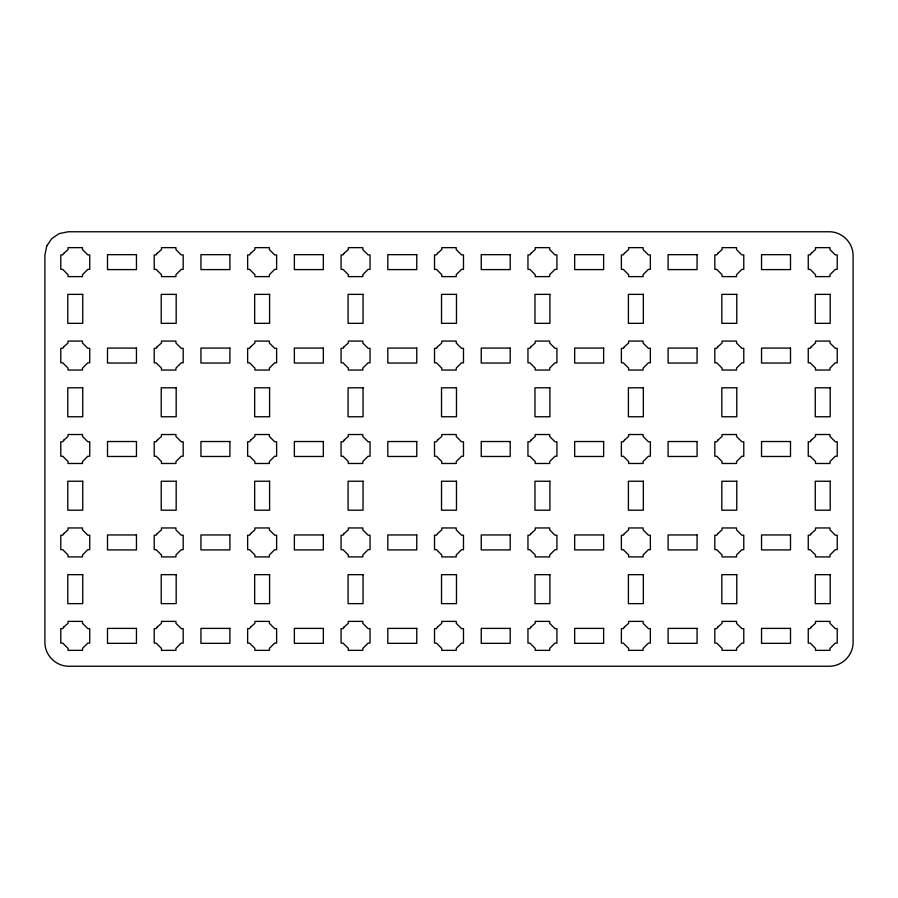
<?xml version="1.0" encoding="UTF-8"?>
<svg xmlns="http://www.w3.org/2000/svg" width="898" height="898" viewBox="0 0 898 898"><rect width="100%" height="100%" fill="white"/><g stroke="black" fill="none" stroke-linecap="round" stroke-linejoin="round"><path stroke-width="1.35" d="M46.741 246.03L44.9 255.122L44.9 642.878C45.147 655.439 55.698 665.979 68.259 666.237L829.741 666.237C842.302 665.979 852.853 655.439 853.1 642.878L853.1 255.122C852.853 242.561 842.302 232.021 829.741 231.763L68.259 231.763L59.167 233.603L51.747 238.61L46.741 246.03M63.78 253.315L62.725 254.897L60.783 254.897L60.783 269.378L62.725 269.378L68.023 274.676L68.023 276.618L82.504 276.618L82.504 274.676L87.813 269.378L89.744 269.378L89.744 254.897L87.813 254.897L82.504 249.588L82.504 247.646L68.023 247.646L68.023 249.588L63.78 253.315M63.78 346.751L62.725 348.323L60.783 348.323L60.783 362.803L62.725 362.803L68.023 368.113L68.023 370.043L82.504 370.043L82.504 368.113L87.813 362.803L89.744 362.803L89.744 348.323L87.813 348.323L82.504 343.025L82.504 341.083L68.023 341.083L68.023 343.025L63.78 346.751M157.206 253.315L156.151 254.897L154.22 254.897L154.22 269.378L156.151 269.378L161.46 274.676L161.46 276.618L175.941 276.618L175.941 274.676L181.239 269.378L183.181 269.378L183.181 254.897L181.239 254.897L175.941 249.588L175.941 247.646L161.46 247.646L161.46 249.588L157.206 253.315M63.78 440.177L62.725 441.76L60.783 441.76L60.783 456.24L62.725 456.24L68.023 461.538L68.023 463.48L82.504 463.48L82.504 461.538L87.813 456.24L89.744 456.24L89.744 441.76L87.813 441.76L82.504 436.462L82.504 434.52L68.023 434.52L68.023 436.462L63.78 440.177M157.206 346.751L156.151 348.323L154.22 348.323L154.22 362.803L156.151 362.803L161.46 368.113L161.46 370.043L175.941 370.043L175.941 368.113L181.239 362.803L183.181 362.803L183.181 348.323L181.239 348.323L175.941 343.025L175.941 341.083L161.46 341.083L161.46 343.025L157.206 346.751M250.643 253.315L249.588 254.897L247.646 254.897L247.646 269.378L249.588 269.378L254.897 274.676L254.897 276.618L269.378 276.618L269.378 274.676L274.676 269.378L276.618 269.378L276.618 254.897L274.676 254.897L269.378 249.588L269.378 247.646L254.897 247.646L254.897 249.588L250.643 253.315M63.78 533.614L62.725 535.197L60.783 535.197L60.783 549.677L62.725 549.677L68.023 554.975L68.023 556.917L82.504 556.917L82.504 554.975L87.813 549.677L89.744 549.677L89.744 535.197L87.813 535.197L82.504 529.887L82.504 527.957L68.023 527.957L68.023 529.887L63.78 533.614M157.206 440.177L156.151 441.76L154.22 441.76L154.22 456.24L156.151 456.24L161.46 461.538L161.46 463.48L175.941 463.48L175.941 461.538L181.239 456.24L183.181 456.24L183.181 441.76L181.239 441.76L175.941 436.462L175.941 434.52L161.46 434.52L161.46 436.462L157.206 440.177M250.643 346.751L249.588 348.323L247.646 348.323L247.646 362.803L249.588 362.803L254.897 368.113L254.897 370.043L269.378 370.043L269.378 368.113L274.676 362.803L276.618 362.803L276.618 348.323L274.676 348.323L269.378 343.025L269.378 341.083L254.897 341.083L254.897 343.025L250.643 346.751M63.78 627.051L62.725 628.622L60.783 628.622L60.783 643.103L62.725 643.103L68.023 648.412L68.023 650.354L82.504 650.354L82.504 648.412L87.813 643.103L89.744 643.103L89.744 628.622L87.813 628.622L82.504 623.324L82.504 621.382L68.023 621.382L68.023 623.324L63.78 627.051M344.08 253.315L343.025 254.897L341.083 254.897L341.083 269.378L343.025 269.378L348.323 274.676L348.323 276.618L362.803 276.618L362.803 274.676L368.113 269.378L370.043 269.378L370.043 254.897L368.113 254.897L362.803 249.588L362.803 247.646L348.323 247.646L348.323 249.588L344.08 253.315M157.206 533.614L156.151 535.197L154.22 535.197L154.22 549.677L156.151 549.677L161.46 554.975L161.46 556.917L175.941 556.917L175.941 554.975L181.239 549.677L183.181 549.677L183.181 535.197L181.239 535.197L175.941 529.887L175.941 527.957L161.46 527.957L161.46 529.887L157.206 533.614M250.643 440.177L249.588 441.76L247.646 441.76L247.646 456.24L249.588 456.24L254.897 461.538L254.897 463.48L269.378 463.48L269.378 461.538L274.676 456.24L276.618 456.24L276.618 441.76L274.676 441.76L269.378 436.462L269.378 434.52L254.897 434.52L254.897 436.462L250.643 440.177M344.08 346.751L343.025 348.323L341.083 348.323L341.083 362.803L343.025 362.803L348.323 368.113L348.323 370.043L362.803 370.043L362.803 368.113L368.113 362.803L370.043 362.803L370.043 348.323L368.113 348.323L362.803 343.025L362.803 341.083L348.323 341.083L348.323 343.025L344.08 346.751M157.206 627.051L156.151 628.622L154.22 628.622L154.22 643.103L156.151 643.103L161.46 648.412L161.46 650.354L175.941 650.354L175.941 648.412L181.239 643.103L183.181 643.103L183.181 628.622L181.239 628.622L175.941 623.324L175.941 621.382L161.46 621.382L161.46 623.324L157.206 627.051M437.517 253.315L436.462 254.897L434.52 254.897L434.52 269.378L436.462 269.378L441.76 274.676L441.76 276.618L456.24 276.618L456.24 274.676L461.538 269.378L463.48 269.378L463.48 254.897L461.538 254.897L456.24 249.588L456.24 247.646L441.76 247.646L441.76 249.588L437.517 253.315M250.643 533.614L249.588 535.197L247.646 535.197L247.646 549.677L249.588 549.677L254.897 554.975L254.897 556.917L269.378 556.917L269.378 554.975L274.676 549.677L276.618 549.677L276.618 535.197L274.676 535.197L269.378 529.887L269.378 527.957L254.897 527.957L254.897 529.887L250.643 533.614M344.08 440.177L343.025 441.76L341.083 441.76L341.083 456.24L343.025 456.24L348.323 461.538L348.323 463.48L362.803 463.48L362.803 461.538L368.113 456.24L370.043 456.24L370.043 441.76L368.113 441.76L362.803 436.462L362.803 434.52L348.323 434.52L348.323 436.462L344.08 440.177M437.517 346.751L436.462 348.323L434.52 348.323L434.52 362.803L436.462 362.803L441.76 368.113L441.76 370.043L456.24 370.043L456.24 368.113L461.538 362.803L463.48 362.803L463.48 348.323L461.538 348.323L456.24 343.025L456.24 341.083L441.76 341.083L441.76 343.025L437.517 346.751M250.643 627.051L249.588 628.622L247.646 628.622L247.646 643.103L249.588 643.103L254.897 648.412L254.897 650.354L269.378 650.354L269.378 648.412L274.676 643.103L276.618 643.103L276.618 628.622L274.676 628.622L269.378 623.324L269.378 621.382L254.897 621.382L254.897 623.324L250.643 627.051M530.942 253.315L529.887 254.897L527.957 254.897L527.957 269.378L529.887 269.378L535.197 274.676L535.197 276.618L549.677 276.618L549.677 274.676L554.975 269.378L556.917 269.378L556.917 254.897L554.975 254.897L549.677 249.588L549.677 247.646L535.197 247.646L535.197 249.588L530.942 253.315M344.08 533.614L343.025 535.197L341.083 535.197L341.083 549.677L343.025 549.677L348.323 554.975L348.323 556.917L362.803 556.917L362.803 554.975L368.113 549.677L370.043 549.677L370.043 535.197L368.113 535.197L362.803 529.887L362.803 527.957L348.323 527.957L348.323 529.887L344.08 533.614M437.517 440.177L436.462 441.76L434.52 441.76L434.52 456.24L436.462 456.24L441.76 461.538L441.76 463.48L456.24 463.48L456.24 461.538L461.538 456.24L463.48 456.24L463.48 441.76L461.538 441.76L456.24 436.462L456.24 434.52L441.76 434.52L441.76 436.462L437.517 440.177M530.942 346.751L529.887 348.323L527.957 348.323L527.957 362.803L529.887 362.803L535.197 368.113L535.197 370.043L549.677 370.043L549.677 368.113L554.975 362.803L556.917 362.803L556.917 348.323L554.975 348.323L549.677 343.025L549.677 341.083L535.197 341.083L535.197 343.025L530.942 346.751M344.08 627.051L343.025 628.622L341.083 628.622L341.083 643.103L343.025 643.103L348.323 648.412L348.323 650.354L362.803 650.354L362.803 648.412L368.113 643.103L370.043 643.103L370.043 628.622L368.113 628.622L362.803 623.324L362.803 621.382L348.323 621.382L348.323 623.324L344.08 627.051M624.379 253.315L623.324 254.897L621.382 254.897L621.382 269.378L623.324 269.378L628.622 274.676L628.622 276.618L643.103 276.618L643.103 274.676L648.412 269.378L650.354 269.378L650.354 254.897L648.412 254.897L643.103 249.588L643.103 247.646L628.622 247.646L628.622 249.588L624.379 253.315M437.517 533.614L436.462 535.197L434.52 535.197L434.52 549.677L436.462 549.677L441.76 554.975L441.76 556.917L456.24 556.917L456.24 554.975L461.538 549.677L463.48 549.677L463.48 535.197L461.538 535.197L456.24 529.887L456.24 527.957L441.76 527.957L441.76 529.887L437.517 533.614M530.942 440.177L529.887 441.76L527.957 441.76L527.957 456.24L529.887 456.24L535.197 461.538L535.197 463.48L549.677 463.48L549.677 461.538L554.975 456.24L556.917 456.24L556.917 441.76L554.975 441.76L549.677 436.462L549.677 434.52L535.197 434.52L535.197 436.462L530.942 440.177M624.379 346.751L623.324 348.323L621.382 348.323L621.382 362.803L623.324 362.803L628.622 368.113L628.622 370.043L643.103 370.043L643.103 368.113L648.412 362.803L650.354 362.803L650.354 348.323L648.412 348.323L643.103 343.025L643.103 341.083L628.622 341.083L628.622 343.025L624.379 346.751M437.517 627.051L436.462 628.622L434.52 628.622L434.52 643.103L436.462 643.103L441.76 648.412L441.76 650.354L456.24 650.354L456.24 648.412L461.538 643.103L463.48 643.103L463.48 628.622L461.538 628.622L456.24 623.324L456.24 621.382L441.76 621.382L441.76 623.324L437.517 627.051M717.816 253.315L716.761 254.897L714.819 254.897L714.819 269.378L716.761 269.378L722.059 274.676L722.059 276.618L736.54 276.618L736.54 274.676L741.849 269.378L743.78 269.378L743.78 254.897L741.849 254.897L736.54 249.588L736.54 247.646L722.059 247.646L722.059 249.588L717.816 253.315M530.942 533.614L529.887 535.197L527.957 535.197L527.957 549.677L529.887 549.677L535.197 554.975L535.197 556.917L549.677 556.917L549.677 554.975L554.975 549.677L556.917 549.677L556.917 535.197L554.975 535.197L549.677 529.887L549.677 527.957L535.197 527.957L535.197 529.887L530.942 533.614M624.379 440.177L623.324 441.76L621.382 441.76L621.382 456.24L623.324 456.24L628.622 461.538L628.622 463.48L643.103 463.48L643.103 461.538L648.412 456.24L650.354 456.24L650.354 441.76L648.412 441.76L643.103 436.462L643.103 434.52L628.622 434.52L628.622 436.462L624.379 440.177M717.816 346.751L716.761 348.323L714.819 348.323L714.819 362.803L716.761 362.803L722.059 368.113L722.059 370.043L736.54 370.043L736.54 368.113L741.849 362.803L743.78 362.803L743.78 348.323L741.849 348.323L736.54 343.025L736.54 341.083L722.059 341.083L722.059 343.025L717.816 346.751M530.942 627.051L529.887 628.622L527.957 628.622L527.957 643.103L529.887 643.103L535.197 648.412L535.197 650.354L549.677 650.354L549.677 648.412L554.975 643.103L556.917 643.103L556.917 628.622L554.975 628.622L549.677 623.324L549.677 621.382L535.197 621.382L535.197 623.324L530.942 627.051M811.242 253.315L810.187 254.897L808.256 254.897L808.256 269.378L810.187 269.378L815.496 274.676L815.496 276.618L829.976 276.618L829.976 274.676L835.275 269.378L837.217 269.378L837.217 254.897L835.275 254.897L829.976 249.588L829.976 247.646L815.496 247.646L815.496 249.588L811.242 253.315M624.379 533.614L623.324 535.197L621.382 535.197L621.382 549.677L623.324 549.677L628.622 554.975L628.622 556.917L643.103 556.917L643.103 554.975L648.412 549.677L650.354 549.677L650.354 535.197L648.412 535.197L643.103 529.887L643.103 527.957L628.622 527.957L628.622 529.887L624.379 533.614M717.816 440.177L716.761 441.76L714.819 441.76L714.819 456.24L716.761 456.24L722.059 461.538L722.059 463.48L736.54 463.48L736.54 461.538L741.849 456.24L743.78 456.24L743.78 441.76L741.849 441.76L736.54 436.462L736.54 434.52L722.059 434.52L722.059 436.462L717.816 440.177M811.242 346.751L810.187 348.323L808.256 348.323L808.256 362.803L810.187 362.803L815.496 368.113L815.496 370.043L829.976 370.043L829.976 368.113L835.275 362.803L837.217 362.803L837.217 348.323L835.275 348.323L829.976 343.025L829.976 341.083L815.496 341.083L815.496 343.025L811.242 346.751M624.379 627.051L623.324 628.622L621.382 628.622L621.382 643.103L623.324 643.103L628.622 648.412L628.622 650.354L643.103 650.354L643.103 648.412L648.412 643.103L650.354 643.103L650.354 628.622L648.412 628.622L643.103 623.324L643.103 621.382L628.622 621.382L628.622 623.324L624.379 627.051M717.816 533.614L716.761 535.197L714.819 535.197L714.819 549.677L716.761 549.677L722.059 554.975L722.059 556.917L736.54 556.917L736.54 554.975L741.849 549.677L743.78 549.677L743.78 535.197L741.849 535.197L736.54 529.887L736.54 527.957L722.059 527.957L722.059 529.887L717.816 533.614M811.242 440.177L810.187 441.76L808.256 441.76L808.256 456.24L810.187 456.24L815.496 461.538L815.496 463.48L829.976 463.48L829.976 461.538L835.275 456.24L837.217 456.24L837.217 441.76L835.275 441.76L829.976 436.462L829.976 434.52L815.496 434.52L815.496 436.462L811.242 440.177M717.816 627.051L716.761 628.622L714.819 628.622L714.819 643.103L716.761 643.103L722.059 648.412L722.059 650.354L736.54 650.354L736.54 648.412L741.849 643.103L743.78 643.103L743.78 628.622L741.849 628.622L736.54 623.324L736.54 621.382L722.059 621.382L722.059 623.324L717.816 627.051M811.242 533.614L810.187 535.197L808.256 535.197L808.256 549.677L810.187 549.677L815.496 554.975L815.496 556.917L829.976 556.917L829.976 554.975L835.275 549.677L837.217 549.677L837.217 535.197L835.275 535.197L829.976 529.887L829.976 527.957L815.496 527.957L815.496 529.887L811.242 533.614M811.242 627.051L810.187 628.622L808.256 628.622L808.256 643.103L810.187 643.103L815.496 648.412L815.496 650.354L829.976 650.354L829.976 648.412L835.275 643.103L837.217 643.103L837.217 628.622L835.275 628.622L829.976 623.324L829.976 621.382L815.496 621.382L815.496 623.324L811.242 627.051M136.462 254.662L107.502 254.662L107.502 269.602L136.462 269.602L136.462 254.662M229.899 254.662L200.939 254.662L200.939 269.602L229.899 269.602L229.899 254.662M323.336 254.662L294.364 254.662L294.364 269.602L323.336 269.602L323.336 254.662M416.762 254.662L387.801 254.662L387.801 269.602L416.762 269.602L416.762 254.662M510.199 254.662L481.238 254.662L481.238 269.602L510.199 269.602L510.199 254.662M603.636 254.662L574.664 254.662L574.664 269.602L603.636 269.602L603.636 254.662M697.061 254.662L668.101 254.662L668.101 269.602L697.061 269.602L697.061 254.662M790.498 254.662L761.538 254.662L761.538 269.602L790.498 269.602L790.498 254.662M82.739 294.364L67.788 294.364L67.788 323.336L82.739 323.336L82.739 294.364M176.176 294.364L161.225 294.364L161.225 323.336L176.176 323.336L176.176 294.364M269.602 294.364L254.662 294.364L254.662 323.336L269.602 323.336L269.602 294.364M363.039 294.364L348.087 294.364L348.087 323.336L363.039 323.336L363.039 294.364M456.476 294.364L441.524 294.364L441.524 323.336L456.476 323.336L456.476 294.364M549.913 294.364L534.961 294.364L534.961 323.336L549.913 323.336L549.913 294.364M643.338 294.364L628.398 294.364L628.398 323.336L643.338 323.336L643.338 294.364M736.775 294.364L721.824 294.364L721.824 323.336L736.775 323.336L736.775 294.364M830.212 294.364L815.261 294.364L815.261 323.336L830.212 323.336L830.212 294.364M136.462 348.087L107.502 348.087L107.502 363.039L136.462 363.039L136.462 348.087M229.899 348.087L200.939 348.087L200.939 363.039L229.899 363.039L229.899 348.087M323.336 348.087L294.364 348.087L294.364 363.039L323.336 363.039L323.336 348.087M416.762 348.087L387.801 348.087L387.801 363.039L416.762 363.039L416.762 348.087M510.199 348.087L481.238 348.087L481.238 363.039L510.199 363.039L510.199 348.087M603.636 348.087L574.664 348.087L574.664 363.039L603.636 363.039L603.636 348.087M697.061 348.087L668.101 348.087L668.101 363.039L697.061 363.039L697.061 348.087M790.498 348.087L761.538 348.087L761.538 363.039L790.498 363.039L790.498 348.087M82.739 387.801L67.788 387.801L67.788 416.762L82.739 416.762L82.739 387.801M176.176 387.801L161.225 387.801L161.225 416.762L176.176 416.762L176.176 387.801M269.602 387.801L254.662 387.801L254.662 416.762L269.602 416.762L269.602 387.801M363.039 387.801L348.087 387.801L348.087 416.762L363.039 416.762L363.039 387.801M456.476 387.801L441.524 387.801L441.524 416.762L456.476 416.762L456.476 387.801M549.913 387.801L534.961 387.801L534.961 416.762L549.913 416.762L549.913 387.801M643.338 387.801L628.398 387.801L628.398 416.762L643.338 416.762L643.338 387.801M736.775 387.801L721.824 387.801L721.824 416.762L736.775 416.762L736.775 387.801M830.212 387.801L815.261 387.801L815.261 416.762L830.212 416.762L830.212 387.801M136.462 441.524L107.502 441.524L107.502 456.476L136.462 456.476L136.462 441.524M229.899 441.524L200.939 441.524L200.939 456.476L229.899 456.476L229.899 441.524M323.336 441.524L294.364 441.524L294.364 456.476L323.336 456.476L323.336 441.524M416.762 441.524L387.801 441.524L387.801 456.476L416.762 456.476L416.762 441.524M510.199 441.524L481.238 441.524L481.238 456.476L510.199 456.476L510.199 441.524M603.636 441.524L574.664 441.524L574.664 456.476L603.636 456.476L603.636 441.524M697.061 441.524L668.101 441.524L668.101 456.476L697.061 456.476L697.061 441.524M790.498 441.524L761.538 441.524L761.538 456.476L790.498 456.476L790.498 441.524M82.739 481.238L67.788 481.238L67.788 510.199L82.739 510.199L82.739 481.238M176.176 481.238L161.225 481.238L161.225 510.199L176.176 510.199L176.176 481.238M269.602 481.238L254.662 481.238L254.662 510.199L269.602 510.199L269.602 481.238M363.039 481.238L348.087 481.238L348.087 510.199L363.039 510.199L363.039 481.238M456.476 481.238L441.524 481.238L441.524 510.199L456.476 510.199L456.476 481.238M549.913 481.238L534.961 481.238L534.961 510.199L549.913 510.199L549.913 481.238M643.338 481.238L628.398 481.238L628.398 510.199L643.338 510.199L643.338 481.238M736.775 481.238L721.824 481.238L721.824 510.199L736.775 510.199L736.775 481.238M830.212 481.238L815.261 481.238L815.261 510.199L830.212 510.199L830.212 481.238M136.462 534.961L107.502 534.961L107.502 549.913L136.462 549.913L136.462 534.961M229.899 534.961L200.939 534.961L200.939 549.913L229.899 549.913L229.899 534.961M323.336 534.961L294.364 534.961L294.364 549.913L323.336 549.913L323.336 534.961M416.762 534.961L387.801 534.961L387.801 549.913L416.762 549.913L416.762 534.961M510.199 534.961L481.238 534.961L481.238 549.913L510.199 549.913L510.199 534.961M603.636 534.961L574.664 534.961L574.664 549.913L603.636 549.913L603.636 534.961M697.061 534.961L668.101 534.961L668.101 549.913L697.061 549.913L697.061 534.961M790.498 534.961L761.538 534.961L761.538 549.913L790.498 549.913L790.498 534.961M82.739 574.664L67.788 574.664L67.788 603.636L82.739 603.636L82.739 574.664M176.176 574.664L161.225 574.664L161.225 603.636L176.176 603.636L176.176 574.664M269.602 574.664L254.662 574.664L254.662 603.636L269.602 603.636L269.602 574.664M363.039 574.664L348.087 574.664L348.087 603.636L363.039 603.636L363.039 574.664M456.476 574.664L441.524 574.664L441.524 603.636L456.476 603.636L456.476 574.664M549.913 574.664L534.961 574.664L534.961 603.636L549.913 603.636L549.913 574.664M643.338 574.664L628.398 574.664L628.398 603.636L643.338 603.636L643.338 574.664M736.775 574.664L721.824 574.664L721.824 603.636L736.775 603.636L736.775 574.664M830.212 574.664L815.261 574.664L815.261 603.636L830.212 603.636L830.212 574.664M136.462 628.398L107.502 628.398L107.502 643.338L136.462 643.338L136.462 628.398M229.899 628.398L200.939 628.398L200.939 643.338L229.899 643.338L229.899 628.398M323.336 628.398L294.364 628.398L294.364 643.338L323.336 643.338L323.336 628.398M416.762 628.398L387.801 628.398L387.801 643.338L416.762 643.338L416.762 628.398M510.199 628.398L481.238 628.398L481.238 643.338L510.199 643.338L510.199 628.398M603.636 628.398L574.664 628.398L574.664 643.338L603.636 643.338L603.636 628.398M697.061 628.398L668.101 628.398L668.101 643.338L697.061 643.338L697.061 628.398M790.498 628.398L761.538 628.398L761.538 643.338L790.498 643.338L790.498 628.398"/></g></svg>
